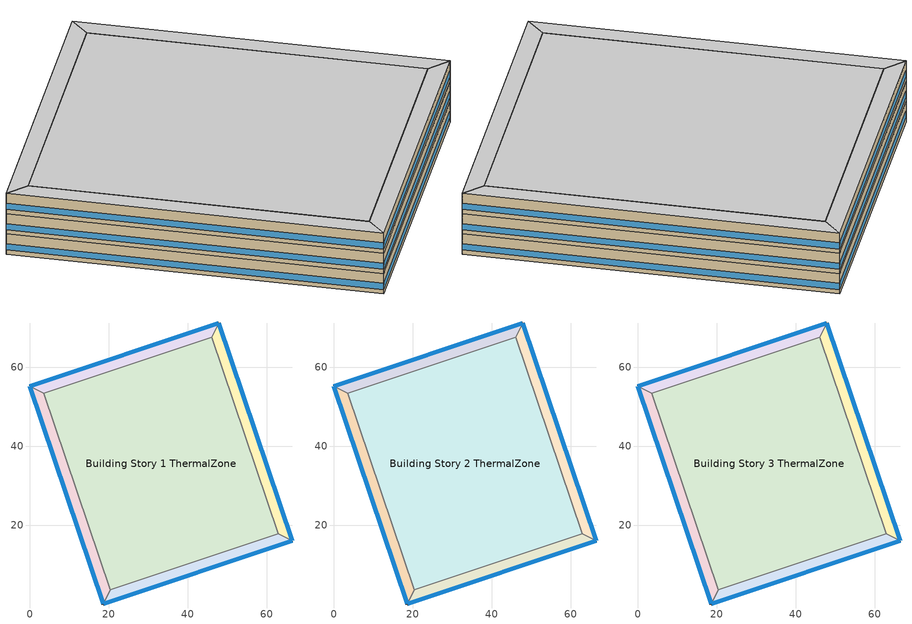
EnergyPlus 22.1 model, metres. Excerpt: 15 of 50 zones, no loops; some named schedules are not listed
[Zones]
Building Story 1 ThermalZone
 floor ground (Typical Insulated Carpeted 8in Slab Floor): 62.87,17.83 20.43,3.58 3.58,53.37 46.03,67.61 z0
 wall adiabatic (LargeHotel Interior Wall): 20.43,3.58 62.87,17.83 46.03,67.61 3.58,53.37 20.43,3.58 z0:3.6
 ceiling adiabatic (LargeHotel Interior Floor): 46.03,67.61 3.58,53.37 20.43,3.58 62.87,17.83 z3.6
Building Story 1 ThermalZone 1
 floor ground (Typical Insulated Carpeted 8in Slab Floor): 66.46,16.05 18.65,0 20.43,3.58 62.87,17.83 z0
 wall outside (Typical Insulated Exterior Mass Wall R-12.5): 18.65,0 66.46,16.05 z0:3.6
 wall adiabatic (LargeHotel Interior Wall): 66.46,16.05 62.87,17.83 20.43,3.58 18.65,0 z0:3.6
 window (U 0.48 SHGC 0.40 Dbl Ref-D Clr 6mm/13mm): 18.67,0.01 66.43,16.04 z0.76:1.84
 ceiling adiabatic (LargeHotel Interior Ceiling): 62.87,17.83 20.43,3.58 18.65,0 66.46,16.05 z3.6
Building Story 1 ThermalZone 2
 floor ground (Typical Insulated Carpeted 8in Slab Floor): 18.65,0 0,55.14 3.58,53.37 20.43,3.58 z0
 wall outside (Typical Insulated Exterior Mass Wall R-12.5): 0,55.14 18.65,0 z0:3.6
 wall adiabatic (LargeHotel Interior Wall): 18.65,0 20.43,3.58 3.58,53.37 0,55.14 z0:3.6
 window (U 0.48 SHGC 0.40 Dbl Ref-D Clr 6mm/13mm): 0.01,55.12 18.64,0.02 z0.76:1.84
 ceiling adiabatic (LargeHotel Interior Ceiling): 20.43,3.58 3.58,53.37 0,55.14 18.65,0 z3.6
Building Story 1 ThermalZone 3
 floor ground (Typical Insulated Carpeted 8in Slab Floor): 0,55.14 47.81,71.19 46.03,67.61 3.58,53.37 z0
 wall outside (Typical Insulated Exterior Mass Wall R-12.5): 47.81,71.19 0,55.14 z0:3.6
 wall adiabatic (LargeHotel Interior Wall): 0,55.14 3.58,53.37 46.03,67.61 47.81,71.19 z0:3.6
 window (U 0.48 SHGC 0.40 Dbl Ref-D Clr 6mm/13mm): 47.78,71.19 0.02,55.15 z0.76:1.84
 ceiling adiabatic (LargeHotel Interior Ceiling): 3.58,53.37 46.03,67.61 47.81,71.19 0,55.14 z3.6
Building Story 1 ThermalZone 4
 floor ground (Typical Insulated Carpeted 8in Slab Floor): 47.81,71.19 66.46,16.05 62.87,17.83 46.03,67.61 z0
 wall outside (Typical Insulated Exterior Mass Wall R-12.5): 66.46,16.05 47.81,71.19 z0:3.6
 wall adiabatic (LargeHotel Interior Wall): 47.81,71.19 46.03,67.61 62.87,17.83 66.46,16.05 z0:3.6
 window (U 0.48 SHGC 0.40 Dbl Ref-D Clr 6mm/13mm): 66.45,16.08 47.82,71.17 z0.76:1.84
 ceiling adiabatic (LargeHotel Interior Ceiling): 46.03,67.61 62.87,17.83 66.46,16.05 47.81,71.19 z3.6
Building Story 2 ThermalZone
 floor adiabatic (LargeHotel Interior Floor): 62.87,17.83 20.43,3.58 3.58,53.37 46.03,67.61 z3.6
 wall adiabatic (LargeHotel Interior Wall): 20.43,3.58 62.87,17.83 46.03,67.61 3.58,53.37 20.43,3.58 z3.6:7.2
 ceiling adiabatic (LargeHotel Interior Ceiling): 46.03,67.61 3.58,53.37 20.43,3.58 62.87,17.83 z7.2
Building Story 2 ThermalZone 1
 floor adiabatic (LargeHotel Interior Ceiling): 66.46,16.05 18.65,0 20.43,3.58 62.87,17.83 z3.6
 wall outside (Typical Insulated Exterior Mass Wall R-12.5): 18.65,0 66.46,16.05 z3.6:7.2
 wall adiabatic (LargeHotel Interior Wall): 66.46,16.05 62.87,17.83 20.43,3.58 18.65,0 z3.6:7.2
 window (U 0.48 SHGC 0.40 Dbl Ref-D Clr 6mm/13mm): 18.67,0.01 66.43,16.04 z4.36:5.44
 ceiling adiabatic (LargeHotel Interior Ceiling): 62.87,17.83 20.43,3.58 18.65,0 66.46,16.05 z7.2
Building Story 2 ThermalZone 2
 floor adiabatic (LargeHotel Interior Ceiling): 18.65,0 0,55.14 3.58,53.37 20.43,3.58 z3.6
 wall outside (Typical Insulated Exterior Mass Wall R-12.5): 0,55.14 18.65,0 z3.6:7.2
 wall adiabatic (LargeHotel Interior Wall): 18.65,0 20.43,3.58 3.58,53.37 0,55.14 z3.6:7.2
 window (U 0.48 SHGC 0.40 Dbl Ref-D Clr 6mm/13mm): 0.01,55.12 18.64,0.02 z4.36:5.44
 ceiling adiabatic (LargeHotel Interior Ceiling): 20.43,3.58 3.58,53.37 0,55.14 18.65,0 z7.2
Building Story 2 ThermalZone 3
 floor adiabatic (LargeHotel Interior Ceiling): 0,55.14 47.81,71.19 46.03,67.61 3.58,53.37 z3.6
 wall outside (Typical Insulated Exterior Mass Wall R-12.5): 47.81,71.19 0,55.14 z3.6:7.2
 wall adiabatic (LargeHotel Interior Wall): 0,55.14 3.58,53.37 46.03,67.61 47.81,71.19 z3.6:7.2
 window (U 0.48 SHGC 0.40 Dbl Ref-D Clr 6mm/13mm): 47.78,71.19 0.02,55.15 z4.36:5.44
 ceiling adiabatic (LargeHotel Interior Ceiling): 3.58,53.37 46.03,67.61 47.81,71.19 0,55.14 z7.2
Building Story 2 ThermalZone 4
 floor adiabatic (LargeHotel Interior Ceiling): 47.81,71.19 66.46,16.05 62.87,17.83 46.03,67.61 z3.6
 wall outside (Typical Insulated Exterior Mass Wall R-12.5): 66.46,16.05 47.81,71.19 z3.6:7.2
 wall adiabatic (LargeHotel Interior Wall): 47.81,71.19 46.03,67.61 62.87,17.83 66.46,16.05 z3.6:7.2
 window (U 0.48 SHGC 0.40 Dbl Ref-D Clr 6mm/13mm): 66.45,16.08 47.82,71.17 z4.36:5.44
 ceiling adiabatic (LargeHotel Interior Ceiling): 46.03,67.61 62.87,17.83 66.46,16.05 47.81,71.19 z7.2
Building Story 3 ThermalZone
 floor adiabatic (LargeHotel Interior Ceiling): 62.87,17.83 20.43,3.58 3.58,53.37 46.03,67.61 z7.2
 wall adiabatic (LargeHotel Interior Wall): 20.43,3.58 62.87,17.83 46.03,67.61 3.58,53.37 20.43,3.58 z7.2:10.8
 ceiling adiabatic (LargeHotel Interior Ceiling): 46.03,67.61 3.58,53.37 20.43,3.58 62.87,17.83 z10.8
Building Story 3 ThermalZone 1
 floor adiabatic (LargeHotel Interior Ceiling): 66.46,16.05 18.65,0 20.43,3.58 62.87,17.83 z7.2
 wall outside (Typical Insulated Exterior Mass Wall R-12.5): 18.65,0 66.46,16.05 z7.2:10.8
 wall adiabatic (LargeHotel Interior Wall): 66.46,16.05 62.87,17.83 20.43,3.58 18.65,0 z7.2:10.8
 window (U 0.48 SHGC 0.40 Dbl Ref-D Clr 6mm/13mm): 18.67,0.01 66.43,16.04 z7.96:9.04
 ceiling adiabatic (LargeHotel Interior Ceiling): 62.87,17.83 20.43,3.58 18.65,0 66.46,16.05 z10.8
Building Story 3 ThermalZone 2
 floor adiabatic (LargeHotel Interior Ceiling): 18.65,0 0,55.14 3.58,53.37 20.43,3.58 z7.2
 wall outside (Typical Insulated Exterior Mass Wall R-12.5): 0,55.14 18.65,0 z7.2:10.8
 wall adiabatic (LargeHotel Interior Wall): 18.65,0 20.43,3.58 3.58,53.37 0,55.14 z7.2:10.8
 window (U 0.48 SHGC 0.40 Dbl Ref-D Clr 6mm/13mm): 0.01,55.12 18.64,0.02 z7.96:9.04
 ceiling adiabatic (LargeHotel Interior Floor): 20.43,3.58 3.58,53.37 0,55.14 18.65,0 z10.8
Building Story 3 ThermalZone 3
 floor adiabatic (LargeHotel Interior Ceiling): 0,55.14 47.81,71.19 46.03,67.61 3.58,53.37 z7.2
 wall outside (Typical Insulated Exterior Mass Wall R-12.5): 47.81,71.19 0,55.14 z7.2:10.8
 wall adiabatic (LargeHotel Interior Wall): 0,55.14 3.58,53.37 46.03,67.61 47.81,71.19 z7.2:10.8
 window (U 0.48 SHGC 0.40 Dbl Ref-D Clr 6mm/13mm): 47.78,71.19 0.02,55.15 z7.96:9.04
 ceiling adiabatic (LargeHotel Interior Floor): 3.58,53.37 46.03,67.61 47.81,71.19 0,55.14 z10.8
Building Story 3 ThermalZone 4
 floor adiabatic (LargeHotel Interior Ceiling): 47.81,71.19 66.46,16.05 62.87,17.83 46.03,67.61 z7.2
 wall outside (Typical Insulated Exterior Mass Wall R-12.5): 66.46,16.05 47.81,71.19 z7.2:10.8
 wall adiabatic (LargeHotel Interior Wall): 47.81,71.19 46.03,67.61 62.87,17.83 66.46,16.05 z7.2:10.8
 window (U 0.48 SHGC 0.40 Dbl Ref-D Clr 6mm/13mm): 66.45,16.08 47.82,71.17 z7.96:9.04
 ceiling adiabatic (LargeHotel Interior Floor): 46.03,67.61 62.87,17.83 66.46,16.05 47.81,71.19 z10.8
[Building]
Hotel 1: Terrain=City
[Site:Location]
Buffalo Niagara Intl Ap_NY_USA: Latitude {deg}=42.8197; Longitude {deg}=-78.8497; Time Zone {hr}=-5; Elevation {m}=215
[Site:GroundTemperature:FCfactorMethod]
January Ground Temperature {C}=7.4; February Ground Temperature {C}=-0; March Ground Temperature {C}=-7.6; April Ground Temperature {C}=-12.6; May Ground Temperature {C}=-7.7; June Ground Temperature {C}=0.3; July Ground Temperature {C}=7; August Ground Temperature {C}=14.2; September Ground Temperature {C}=19.2; October Ground Temperature {C}=20.9; November Ground Temperature {C}=20; December Ground Temperature {C}=15.4
[Site:WaterMainsTemperature]
Calculation Method=Correlation; Annual Average Outdoor Air Temperature {C}=8.96667; Maximum Difference In Monthly Average Outdoor Air Temperatures {deltaC}=26.2
[SizingPeriod:DesignDay] Day of Month=21; Dry-Bulb Temperature Range Modifier Type=DefaultMultipliers; Humidity Condition Type=Wetbulb; Barometric Pressure {Pa}=98769; Rain Indicator=No; Snow Indicator=No; Daylight Saving Time Indicator=No; Begin Environment Reset Mode=FullResetAtBeginEnvironment
Name | Month | Day Type | Maximum Dry-Bulb Temperature {C} | Daily Dry-Bulb Temperature Range {deltaC} | Wetbulb or DewPoint at Maximum Dry-Bulb {C} | Wind Speed {m/s} | Wind Direction {deg} | Solar Model Indicator | ASHRAE Clear Sky Optical Depth for Beam Irradiance (taub) | ASHRAE Clear Sky Optical Depth for Diffuse Irradiance (taud) | Sky Clearness
Buffalo Niagara Intl Ap Ann Clg .4% Condns DB=>MWB 1 | 7 | SummerDesignDay | 30.3 | 9.3 | 21.8 | 5.7 | 240 | ASHRAETau | 0.462 | 2.001
Buffalo Niagara Intl Ap Ann Clg .4% Condns WB=>MDB 1 | 7 | SummerDesignDay | 27.8 | 9.3 | 23.8 | 5.7 | 240 | ASHRAETau | 0.462 | 2.001
Buffalo Niagara Intl Ap Ann Htg 99.6% Condns DB 1 | 1 | WinterDesignDay | -16.3 | 0 | -16.3 | 5.1 | 270 | ASHRAEClearSky |  |  | 0
[Material] Thermal Absorptance=0.9
Name | Roughness | Thickness {m} | Conductivity {W/m-K} | Density {kg/m3} | Specific Heat {J/kg-K} | Solar Absorptance | Visible Absorptance
1/2IN Gypsum | Smooth | 0.0127 | 0.16 | 784.9 | 830 | 0.4 | 0.4
100mm Normalweight concrete floor | MediumRough | 0.1016 | 2.31045 | 2322 | 832.557 | 0.7 | 0.7
1IN Stucco | Smooth | 0.0253 | 0.6918 | 1858 | 837 | 0.7 | 0.92
8 in. Normalweight Concrete Floor | MediumRough | 0.2032 | 2.31 | 2322 | 832 | 0.7 | 0.7
8IN CONCRETE HW RefBldg | Rough | 0.2032 | 1.311 | 2240 | 836.8 | 0.7 | 0.7
G01 13mm gypsum board | Smooth | 0.0127 | 0.160031 | 800.001 | 1090.73 | 0.7 | 0.5
Std Wood 6inch 1; Std Wood 6inch 2 | MediumSmooth | 0.15 | 0.12 | 540 | 1210 | 0.7 | 0.7
[Material:NoMass] Roughness=Smooth; Thermal Absorptance=0.9; Solar Absorptance=0.7
Name | Thermal Resistance {m2-K/W} | Visible Absorptance
CP02 CARPET PAD; Typical Carpet Pad | 0.21648 | 0.8
Nonres_Floor_Insulation | 2.88292 | 0.7
Typical Insulation R-10.11 | 1.78074 | 0.7
[WindowMaterial:Gas]
AIR 13MM: Gas Type=Air; Thickness {m}=0.0127
[WindowMaterial:Glazing] Optical Data Type=SpectralAverage; Thickness {m}=0.006; Infrared Transmittance at Normal Incidence=0; Front Side Infrared Hemispherical Emissivity=0.84; Conductivity {W/m-K}=0.9; Dirt Correction Factor for Solar and Visible Transmittance=1; Solar Diffusing=No
Name | Solar Transmittance at Normal Incidence | Front Side Solar Reflectance at Normal Incidence | Back Side Solar Reflectance at Normal Incidence | Visible Transmittance at Normal Incidence | Front Side Visible Reflectance at Normal Incidence | Back Side Visible Reflectance at Normal Incidence | Back Side Infrared Hemispherical Emissivity
CLEAR 6MM | 0.775 | 0.071 | 0.071 | 0.881 | 0.08 | 0.08 | 0.84
REF D CLEAR 6MM | 0.429 | 0.308 | 0.379 | 0.334 | 0.453 | 0.505 | 0.82
[Construction]
InteriorFurnishings 1: Std Wood 6inch 1
InteriorFurnishings 2: Std Wood 6inch 2
LargeHotel Interior Ceiling: CP02 CARPET PAD, 100mm Normalweight concrete floor, Nonres_Floor_Insulation, G01 13mm gypsum board
LargeHotel Interior Floor: G01 13mm gypsum board, Nonres_Floor_Insulation, 100mm Normalweight concrete floor, CP02 CARPET PAD
LargeHotel Interior Wall: G01 13mm gypsum board, G01 13mm gypsum board
Typical Insulated Carpeted 8in Slab Floor: 8 in. Normalweight Concrete Floor, Typical Carpet Pad
Typical Insulated Exterior Mass Wall R-12.5: 1IN Stucco, 8IN CONCRETE HW RefBldg, Typical Insulation R-10.11, 1/2IN Gypsum
U 0.48 SHGC 0.40 Dbl Ref-D Clr 6mm/13mm: REF D CLEAR 6MM, AIR 13MM, CLEAR 6MM
[Zone] Multiplier=1; Part of Total Floor Area=Yes
Building Story 1 ThermalZone; Building Story 1 ThermalZone 1; Building Story 1 ThermalZone 2; Building Story 1 ThermalZone 3; Building Story 1 ThermalZone 4; Building Story 2 ThermalZone; Building Story 2 ThermalZone 1; Building Story 2 ThermalZone 2; Building Story 2 ThermalZone 3; Building Story 2 ThermalZone 4; Building Story 3 ThermalZone; Building Story 3 ThermalZone 1; Building Story 3 ThermalZone 2; Building Story 3 ThermalZone 3; Building Story 3 ThermalZone 4
[InternalMass]
Name | Construction | Zone or ZoneList | Surface Area {m2}
Building Story 1 Space Mass | InteriorFurnishings 2 | Building Story 1 ThermalZone | 4706.21
Building Story 1 Space 1 Mass | InteriorFurnishings 2 | Building Story 1 ThermalZone 1 | 269.283
Building Story 1 Space 2 Mass | InteriorFurnishings 2 | Building Story 1 ThermalZone 2 | 313.295
Building Story 1 Space 3 Mass | InteriorFurnishings 2 | Building Story 1 ThermalZone 3 | 269.281
Building Story 1 Space 4 Mass | InteriorFurnishings 2 | Building Story 1 ThermalZone 4 | 313.295
Building Story 2 Space Mass | InteriorFurnishings 2 | Building Story 2 ThermalZone | 4706.21
Building Story 2 Space 1 Mass | InteriorFurnishings 2 | Building Story 2 ThermalZone 1 | 269.283
Building Story 2 Space 2 Mass | InteriorFurnishings 2 | Building Story 2 ThermalZone 2 | 313.295
Building Story 2 Space 3 Mass | InteriorFurnishings 2 | Building Story 2 ThermalZone 3 | 269.281
Building Story 2 Space 4 Mass | InteriorFurnishings 2 | Building Story 2 ThermalZone 4 | 313.295
Building Story 3 Space Mass | InteriorFurnishings 2 | Building Story 3 ThermalZone | 4706.21
Building Story 3 Space 1 Mass | InteriorFurnishings 2 | Building Story 3 ThermalZone 1 | 269.283
Building Story 3 Space 2 Mass | InteriorFurnishings 2 | Building Story 3 ThermalZone 2 | 313.295
Building Story 3 Space 3 Mass | InteriorFurnishings 2 | Building Story 3 ThermalZone 3 | 269.281
Building Story 3 Space 4 Mass | InteriorFurnishings 2 | Building Story 3 ThermalZone 4 | 313.295
Building Story 1 Space LargeHotel Banquet A  - Story Ground Mass; Building Story 1 Space LargeHotel Banquet C  - Story Ground Mass | InteriorFurnishings 1 | Building Story 1 ThermalZone | 154.862
Building Story 1 Space 2 LargeHotel Banquet A  - Story Ground Mass; Building Story 1 Space 2 LargeHotel Banquet C  - Story Ground Mass | InteriorFurnishings 1 | Building Story 1 ThermalZone 2 | 10.3092
Building Story 1 Space 3 LargeHotel Banquet A  - Story Ground Mass; Building Story 1 Space 3 LargeHotel Banquet C  - Story Ground Mass | InteriorFurnishings 1 | Building Story 1 ThermalZone 3 | 8.86093
Building Story 1 Space 1 LargeHotel Banquet A  - Story Ground Mass; Building Story 1 Space 1 LargeHotel Banquet C  - Story Ground Mass | InteriorFurnishings 1 | Building Story 1 ThermalZone 1 | 8.86097
Building Story 1 Space 4 LargeHotel Banquet A  - Story Ground Mass; Building Story 1 Space 4 LargeHotel Banquet C  - Story Ground Mass | InteriorFurnishings 1 | Building Story 1 ThermalZone 4 | 10.3092
Building Story 1 Space LargeHotel Banquet B  - Story Ground Mass | InteriorFurnishings 1 | Building Story 1 ThermalZone | 503.147
Building Story 1 Space 2 LargeHotel Banquet B  - Story Ground Mass | InteriorFurnishings 1 | Building Story 1 ThermalZone 2 | 33.4948
Building Story 1 Space 3 LargeHotel Banquet B  - Story Ground Mass | InteriorFurnishings 1 | Building Story 1 ThermalZone 3 | 28.7892
Building Story 1 Space 1 LargeHotel Banquet B  - Story Ground Mass | InteriorFurnishings 1 | Building Story 1 ThermalZone 1 | 28.7894
Building Story 1 Space 4 LargeHotel Banquet B  - Story Ground Mass | InteriorFurnishings 1 | Building Story 1 ThermalZone 4 | 33.4947
Building Story 1 Space LargeHotel Cafe A  - Story Ground Mass; Building Story 1 Space LargeHotel Cafe C  - Story Ground Mass | InteriorFurnishings 1 | Building Story 1 ThermalZone | 146.781
Building Story 1 Space 2 LargeHotel Cafe A  - Story Ground Mass; Building Story 1 Space 2 LargeHotel Cafe C  - Story Ground Mass | InteriorFurnishings 1 | Building Story 1 ThermalZone 2 | 9.77132
Building Story 1 Space 3 LargeHotel Cafe A  - Story Ground Mass; Building Story 1 Space 3 LargeHotel Cafe C  - Story Ground Mass | InteriorFurnishings 1 | Building Story 1 ThermalZone 3 | 8.39858
Building Story 1 Space 1 LargeHotel Cafe A  - Story Ground Mass; Building Story 1 Space 1 LargeHotel Cafe C  - Story Ground Mass | InteriorFurnishings 1 | Building Story 1 ThermalZone 1 | 8.39862
Building Story 1 Space 4 LargeHotel Cafe A  - Story Ground Mass; Building Story 1 Space 4 LargeHotel Cafe C  - Story Ground Mass | InteriorFurnishings 1 | Building Story 1 ThermalZone 4 | 9.77131
Building Story 1 Space LargeHotel Cafe A end_a - Story Ground Mass; Building Story 1 Space LargeHotel Cafe C end_a - Story Ground Mass; Building Story 1 Space LargeHotel Mechanical A end_b - Story Ground Mass; Building Story 1 Space LargeHotel Mechanical C end_b - Story Ground Mass | InteriorFurnishings 1 | Building Story 1 ThermalZone | 33.4925
Building Story 1 Space 2 LargeHotel Cafe A end_a - Story Ground Mass; Building Story 1 Space 2 LargeHotel Cafe C end_a - Story Ground Mass; Building Story 1 Space 2 LargeHotel Mechanical A end_b - Story Ground Mass; Building Story 1 Space 2 LargeHotel Mechanical C end_b - Story Ground Mass | InteriorFurnishings 1 | Building Story 1 ThermalZone 2 | 2.22961
Building Story 1 Space 3 LargeHotel Cafe A end_a - Story Ground Mass; Building Story 1 Space 3 LargeHotel Cafe C end_a - Story Ground Mass; Building Story 1 Space 3 LargeHotel Mechanical A end_b - Story Ground Mass; Building Story 1 Space 3 LargeHotel Mechanical C end_b - Story Ground Mass | InteriorFurnishings 1 | Building Story 1 ThermalZone 3 | 1.91638
Building Story 1 Space 1 LargeHotel Cafe A end_a - Story Ground Mass; Building Story 1 Space 1 LargeHotel Cafe C end_a - Story Ground Mass; Building Story 1 Space 1 LargeHotel Mechanical A end_b - Story Ground Mass; Building Story 1 Space 1 LargeHotel Mechanical C end_b - Story Ground Mass | InteriorFurnishings 1 | Building Story 1 ThermalZone 1 | 1.91639
Building Story 1 Space 4 LargeHotel Cafe A end_a - Story Ground Mass; Building Story 1 Space 4 LargeHotel Cafe C end_a - Story Ground Mass; Building Story 1 Space 4 LargeHotel Mechanical A end_b - Story Ground Mass; Building Story 1 Space 4 LargeHotel Mechanical C end_b - Story Ground Mass | InteriorFurnishings 1 | Building Story 1 ThermalZone 4 | 2.22961
Building Story 1 Space LargeHotel Cafe B  - Story Ground Mass | InteriorFurnishings 1 | Building Story 1 ThermalZone | 476.894
Building Story 1 Space 2 LargeHotel Cafe B  - Story Ground Mass | InteriorFurnishings 1 | Building Story 1 ThermalZone 2 | 31.7471
Building Story 1 Space 3 LargeHotel Cafe B  - Story Ground Mass | InteriorFurnishings 1 | Building Story 1 ThermalZone 3 | 27.2871
Building Story 1 Space 1 LargeHotel Cafe B  - Story Ground Mass | InteriorFurnishings 1 | Building Story 1 ThermalZone 1 | 27.2872
Building Story 1 Space 4 LargeHotel Cafe B  - Story Ground Mass | InteriorFurnishings 1 | Building Story 1 ThermalZone 4 | 31.747
Building Story 1 Space LargeHotel Cafe B end_a - Story Ground Mass; Building Story 1 Space LargeHotel Mechanical B end_b - Story Ground Mass | InteriorFurnishings 1 | Building Story 1 ThermalZone | 108.817
Building Story 1 Space 2 LargeHotel Cafe B end_a - Story Ground Mass; Building Story 1 Space 2 LargeHotel Mechanical B end_b - Story Ground Mass | InteriorFurnishings 1 | Building Story 1 ThermalZone 2 | 7.24402
Building Story 1 Space 3 LargeHotel Cafe B end_a - Story Ground Mass; Building Story 1 Space 3 LargeHotel Mechanical B end_b - Story Ground Mass | InteriorFurnishings 1 | Building Story 1 ThermalZone 3 | 6.22634
Building Story 1 Space 1 LargeHotel Cafe B end_a - Story Ground Mass; Building Story 1 Space 1 LargeHotel Mechanical B end_b - Story Ground Mass | InteriorFurnishings 1 | Building Story 1 ThermalZone 1 | 6.22637
Building Story 1 Space 4 LargeHotel Cafe B end_a - Story Ground Mass; Building Story 1 Space 4 LargeHotel Mechanical B end_b - Story Ground Mass | InteriorFurnishings 1 | Building Story 1 ThermalZone 4 | 7.24401
Building Story 1 Space LargeHotel Kitchen A  - Story Ground Mass; Building Story 1 Space LargeHotel Kitchen C  - Story Ground Mass | InteriorFurnishings 1 | Building Story 1 ThermalZone | 98.8248
Building Story 1 Space 2 LargeHotel Kitchen A  - Story Ground Mass; Building Story 1 Space 2 LargeHotel Kitchen C  - Story Ground Mass | InteriorFurnishings 1 | Building Story 1 ThermalZone 2 | 6.57882
Building Story 1 Space 3 LargeHotel Kitchen A  - Story Ground Mass; Building Story 1 Space 3 LargeHotel Kitchen C  - Story Ground Mass | InteriorFurnishings 1 | Building Story 1 ThermalZone 3 | 5.65459
Building Story 1 Space 1 LargeHotel Kitchen A  - Story Ground Mass; Building Story 1 Space 1 LargeHotel Kitchen C  - Story Ground Mass | InteriorFurnishings 1 | Building Story 1 ThermalZone 1 | 5.65462
Building Story 1 Space 4 LargeHotel Kitchen A  - Story Ground Mass; Building Story 1 Space 4 LargeHotel Kitchen C  - Story Ground Mass | InteriorFurnishings 1 | Building Story 1 ThermalZone 4 | 6.57882
Building Story 1 Space LargeHotel Kitchen B  - Story Ground Mass | InteriorFurnishings 1 | Building Story 1 ThermalZone | 321.082
Building Story 1 Space 2 LargeHotel Kitchen B  - Story Ground Mass | InteriorFurnishings 1 | Building Story 1 ThermalZone 2 | 21.3746
Building Story 1 Space 3 LargeHotel Kitchen B  - Story Ground Mass | InteriorFurnishings 1 | Building Story 1 ThermalZone 3 | 18.3718
Building Story 1 Space 1 LargeHotel Kitchen B  - Story Ground Mass | InteriorFurnishings 1 | Building Story 1 ThermalZone 1 | 18.3719
Building Story 1 Space 4 LargeHotel Kitchen B  - Story Ground Mass | InteriorFurnishings 1 | Building Story 1 ThermalZone 4 | 21.3746
Building Story 1 Space LargeHotel Laundry A  - Story Ground Mass; Building Story 1 Space LargeHotel Laundry C  - Story Ground Mass | InteriorFurnishings 1 | Building Story 1 ThermalZone | 74.9331
Building Story 1 Space 2 LargeHotel Laundry A  - Story Ground Mass; Building Story 1 Space 2 LargeHotel Laundry C  - Story Ground Mass | InteriorFurnishings 1 | Building Story 1 ThermalZone 2 | 4.98834
Building Story 1 Space 3 LargeHotel Laundry A  - Story Ground Mass; Building Story 1 Space 3 LargeHotel Laundry C  - Story Ground Mass | InteriorFurnishings 1 | Building Story 1 ThermalZone 3 | 4.28755
Building Story 1 Space 1 LargeHotel Laundry A  - Story Ground Mass; Building Story 1 Space 1 LargeHotel Laundry C  - Story Ground Mass | InteriorFurnishings 1 | Building Story 1 ThermalZone 1 | 4.28757
Building Story 1 Space 4 LargeHotel Laundry A  - Story Ground Mass; Building Story 1 Space 4 LargeHotel Laundry C  - Story Ground Mass | InteriorFurnishings 1 | Building Story 1 ThermalZone 4 | 4.98833
Building Story 1 Space LargeHotel Laundry B  - Story Ground Mass | InteriorFurnishings 1 | Building Story 1 ThermalZone | 243.458
Building Story 1 Space 2 LargeHotel Laundry B  - Story Ground Mass | InteriorFurnishings 1 | Building Story 1 ThermalZone 2 | 16.2071
Building Story 1 Space 3 LargeHotel Laundry B  - Story Ground Mass | InteriorFurnishings 1 | Building Story 1 ThermalZone 3 | 13.9303
Building Story 1 Space 1 LargeHotel Laundry B  - Story Ground Mass | InteriorFurnishings 1 | Building Story 1 ThermalZone 1 | 13.9303
Building Story 1 Space 4 LargeHotel Laundry B  - Story Ground Mass | InteriorFurnishings 1 | Building Story 1 ThermalZone 4 | 16.2071
Building Story 1 Space LargeHotel Mechanical A  - Story Ground Mass; Building Story 1 Space LargeHotel Mechanical C  - Story Ground Mass | InteriorFurnishings 1 | Building Story 1 ThermalZone | 123.976
Building Story 1 Space 2 LargeHotel Mechanical A  - Story Ground Mass; Building Story 1 Space 2 LargeHotel Mechanical C  - Story Ground Mass | InteriorFurnishings 1 | Building Story 1 ThermalZone 2 | 8.25313
Building Story 1 Space 3 LargeHotel Mechanical A  - Story Ground Mass; Building Story 1 Space 3 LargeHotel Mechanical C  - Story Ground Mass | InteriorFurnishings 1 | Building Story 1 ThermalZone 3 | 7.09368
Building Story 1 Space 1 LargeHotel Mechanical A  - Story Ground Mass; Building Story 1 Space 1 LargeHotel Mechanical C  - Story Ground Mass | InteriorFurnishings 1 | Building Story 1 ThermalZone 1 | 7.09371
Building Story 1 Space 4 LargeHotel Mechanical A  - Story Ground Mass; Building Story 1 Space 4 LargeHotel Mechanical C  - Story Ground Mass | InteriorFurnishings 1 | Building Story 1 ThermalZone 4 | 8.25312
Building Story 1 Space LargeHotel Mechanical B  - Story Ground Mass | InteriorFurnishings 1 | Building Story 1 ThermalZone | 402.798
Building Story 1 Space 2 LargeHotel Mechanical B  - Story Ground Mass | InteriorFurnishings 1 | Building Story 1 ThermalZone 2 | 26.8145
Building Story 1 Space 3 LargeHotel Mechanical B  - Story Ground Mass | InteriorFurnishings 1 | Building Story 1 ThermalZone 3 | 23.0474
Building Story 1 Space 1 LargeHotel Mechanical B  - Story Ground Mass | InteriorFurnishings 1 | Building Story 1 ThermalZone 1 | 23.0475
Building Story 1 Space 4 LargeHotel Mechanical B  - Story Ground Mass | InteriorFurnishings 1 | Building Story 1 ThermalZone 4 | 26.8144
Building Story 1 Space LargeHotel Retail A  - Story Ground Mass; Building Story 1 Space LargeHotel Retail C  - Story Ground Mass | InteriorFurnishings 1 | Building Story 1 ThermalZone | 139.006
Building Story 1 Space 2 LargeHotel Retail A  - Story Ground Mass; Building Story 1 Space 2 LargeHotel Retail C  - Story Ground Mass | InteriorFurnishings 1 | Building Story 1 ThermalZone 2 | 9.25373
Building Story 1 Space 3 LargeHotel Retail A  - Story Ground Mass; Building Story 1 Space 3 LargeHotel Retail C  - Story Ground Mass | InteriorFurnishings 1 | Building Story 1 ThermalZone 3 | 7.95371
Building Story 1 Space 1 LargeHotel Retail A  - Story Ground Mass; Building Story 1 Space 1 LargeHotel Retail C  - Story Ground Mass | InteriorFurnishings 1 | Building Story 1 ThermalZone 1 | 7.95375
Building Story 1 Space 4 LargeHotel Retail A  - Story Ground Mass; Building Story 1 Space 4 LargeHotel Retail C  - Story Ground Mass | InteriorFurnishings 1 | Building Story 1 ThermalZone 4 | 9.25372
Building Story 1 Space LargeHotel Retail B  - Story Ground Mass | InteriorFurnishings 1 | Building Story 1 ThermalZone | 451.632
Building Story 1 Space 2 LargeHotel Retail B  - Story Ground Mass | InteriorFurnishings 1 | Building Story 1 ThermalZone 2 | 30.0654
Building Story 1 Space 3 LargeHotel Retail B  - Story Ground Mass | InteriorFurnishings 1 | Building Story 1 ThermalZone 3 | 25.8416
Building Story 1 Space 1 LargeHotel Retail B  - Story Ground Mass | InteriorFurnishings 1 | Building Story 1 ThermalZone 1 | 25.8418
Building Story 1 Space 4 LargeHotel Retail B  - Story Ground Mass | InteriorFurnishings 1 | Building Story 1 ThermalZone 4 | 30.0654
Building Story 1 Space LargeHotel Storage A  - Story Ground Mass; Building Story 1 Space LargeHotel Storage C  - Story Ground Mass | InteriorFurnishings 1 | Building Story 1 ThermalZone | 91.2229
Building Story 1 Space 2 LargeHotel Storage A  - Story Ground Mass; Building Story 1 Space 2 LargeHotel Storage C  - Story Ground Mass | InteriorFurnishings 1 | Building Story 1 ThermalZone 2 | 6.07276
Building Story 1 Space 3 LargeHotel Storage A  - Story Ground Mass; Building Story 1 Space 3 LargeHotel Storage C  - Story Ground Mass | InteriorFurnishings 1 | Building Story 1 ThermalZone 3 | 5.21962
Building Story 1 Space 1 LargeHotel Storage A  - Story Ground Mass; Building Story 1 Space 1 LargeHotel Storage C  - Story Ground Mass | InteriorFurnishings 1 | Building Story 1 ThermalZone 1 | 5.21965
Building Story 1 Space 4 LargeHotel Storage A  - Story Ground Mass; Building Story 1 Space 4 LargeHotel Storage C  - Story Ground Mass | InteriorFurnishings 1 | Building Story 1 ThermalZone 4 | 6.07275
Building Story 1 Space LargeHotel Storage B  - Story Ground Mass | InteriorFurnishings 1 | Building Story 1 ThermalZone | 296.384
Building Story 1 Space 2 LargeHotel Storage B  - Story Ground Mass | InteriorFurnishings 1 | Building Story 1 ThermalZone 2 | 19.7304
Building Story 1 Space 3 LargeHotel Storage B  - Story Ground Mass | InteriorFurnishings 1 | Building Story 1 ThermalZone 3 | 16.9586
Building Story 1 Space 1 LargeHotel Storage B  - Story Ground Mass | InteriorFurnishings 1 | Building Story 1 ThermalZone 1 | 16.9587
Building Story 1 Space 4 LargeHotel Storage B  - Story Ground Mass | InteriorFurnishings 1 | Building Story 1 ThermalZone 4 | 19.7304
Building Story 2 Space LargeHotel Banquet A  - Story Mid Mass; Building Story 2 Space LargeHotel Banquet C  - Story Mid Mass | InteriorFurnishings 1 | Building Story 2 ThermalZone | 446.948
Building Story 2 Space 1 LargeHotel Banquet A  - Story Mid Mass; Building Story 2 Space 1 LargeHotel Banquet C  - Story Mid Mass | InteriorFurnishings 1 | Building Story 2 ThermalZone 1 | 25.5737
Building Story 2 Space 2 LargeHotel Banquet A  - Story Mid Mass; Building Story 2 Space 2 LargeHotel Banquet C  - Story Mid Mass | InteriorFurnishings 1 | Building Story 2 ThermalZone 2 | 29.7536
Building Story 2 Space 4 LargeHotel Banquet A  - Story Mid Mass; Building Story 2 Space 4 LargeHotel Banquet C  - Story Mid Mass | InteriorFurnishings 1 | Building Story 2 ThermalZone 4 | 29.7536
Building Story 2 Space 3 LargeHotel Banquet A  - Story Mid Mass; Building Story 2 Space 3 LargeHotel Banquet C  - Story Mid Mass | InteriorFurnishings 1 | Building Story 2 ThermalZone 3 | 25.5736
Building Story 2 Space LargeHotel Banquet A end_a - Story Mid Mass; Building Story 2 Space LargeHotel Banquet C end_a - Story Mid Mass; Building Story 2 Space LargeHotel Lobby A end_b - Story Mid Mass; Building Story 2 Space LargeHotel Lobby C end_b - Story Mid Mass | InteriorFurnishings 1 | Building Story 2 ThermalZone | 33.4925
Building Story 2 Space 1 LargeHotel Banquet A end_a - Story Mid Mass; Building Story 2 Space 1 LargeHotel Banquet C end_a - Story Mid Mass; Building Story 2 Space 1 LargeHotel Lobby A end_b - Story Mid Mass; Building Story 2 Space 1 LargeHotel Lobby C end_b - Story Mid Mass | InteriorFurnishings 1 | Building Story 2 ThermalZone 1 | 1.91639
Building Story 2 Space 2 LargeHotel Banquet A end_a - Story Mid Mass; Building Story 2 Space 2 LargeHotel Banquet C end_a - Story Mid Mass; Building Story 2 Space 2 LargeHotel Lobby A end_b - Story Mid Mass; Building Story 2 Space 2 LargeHotel Lobby C end_b - Story Mid Mass | InteriorFurnishings 1 | Building Story 2 ThermalZone 2 | 2.22961
Building Story 2 Space 4 LargeHotel Banquet A end_a - Story Mid Mass; Building Story 2 Space 4 LargeHotel Banquet C end_a - Story Mid Mass; Building Story 2 Space 4 LargeHotel Lobby A end_b - Story Mid Mass; Building Story 2 Space 4 LargeHotel Lobby C end_b - Story Mid Mass | InteriorFurnishings 1 | Building Story 2 ThermalZone 4 | 2.22961
Building Story 2 Space 3 LargeHotel Banquet A end_a - Story Mid Mass; Building Story 2 Space 3 LargeHotel Banquet C end_a - Story Mid Mass; Building Story 2 Space 3 LargeHotel Lobby A end_b - Story Mid Mass; Building Story 2 Space 3 LargeHotel Lobby C end_b - Story Mid Mass | InteriorFurnishings 1 | Building Story 2 ThermalZone 3 | 1.91638
Building Story 2 Space LargeHotel Banquet B  - Story Mid Mass | InteriorFurnishings 1 | Building Story 2 ThermalZone | 1452.14
Building Story 2 Space 1 LargeHotel Banquet B  - Story Mid Mass | InteriorFurnishings 1 | Building Story 2 ThermalZone 1 | 83.0893
Building Story 2 Space 2 LargeHotel Banquet B  - Story Mid Mass | InteriorFurnishings 1 | Building Story 2 ThermalZone 2 | 96.6696
Building Story 2 Space 4 LargeHotel Banquet B  - Story Mid Mass | InteriorFurnishings 1 | Building Story 2 ThermalZone 4 | 96.6695
Building Story 2 Space 3 LargeHotel Banquet B  - Story Mid Mass | InteriorFurnishings 1 | Building Story 2 ThermalZone 3 | 83.0889
Building Story 2 Space LargeHotel Banquet B end_a - Story Mid Mass; Building Story 2 Space LargeHotel Lobby B end_b - Story Mid Mass | InteriorFurnishings 1 | Building Story 2 ThermalZone | 108.817
Building Story 2 Space 1 LargeHotel Banquet B end_a - Story Mid Mass; Building Story 2 Space 1 LargeHotel Lobby B end_b - Story Mid Mass | InteriorFurnishings 1 | Building Story 2 ThermalZone 1 | 6.22637
Building Story 2 Space 2 LargeHotel Banquet B end_a - Story Mid Mass; Building Story 2 Space 2 LargeHotel Lobby B end_b - Story Mid Mass | InteriorFurnishings 1 | Building Story 2 ThermalZone 2 | 7.24402
Building Story 2 Space 4 LargeHotel Banquet B end_a - Story Mid Mass; Building Story 2 Space 4 LargeHotel Lobby B end_b - Story Mid Mass | InteriorFurnishings 1 | Building Story 2 ThermalZone 4 | 7.24401
Building Story 2 Space 3 LargeHotel Banquet B end_a - Story Mid Mass; Building Story 2 Space 3 LargeHotel Lobby B end_b - Story Mid Mass | InteriorFurnishings 1 | Building Story 2 ThermalZone 3 | 6.22634
Building Story 2 Space LargeHotel Lobby A  - Story Mid Mass; Building Story 2 Space LargeHotel Lobby C  - Story Mid Mass | InteriorFurnishings 1 | Building Story 2 ThermalZone | 382.658
Building Story 2 Space 1 LargeHotel Lobby A  - Story Mid Mass; Building Story 2 Space 1 LargeHotel Lobby C  - Story Mid Mass | InteriorFurnishings 1 | Building Story 2 ThermalZone 1 | 21.8951
Building Story 2 Space 2 LargeHotel Lobby A  - Story Mid Mass; Building Story 2 Space 2 LargeHotel Lobby C  - Story Mid Mass | InteriorFurnishings 1 | Building Story 2 ThermalZone 2 | 25.4737
Building Story 2 Space 4 LargeHotel Lobby A  - Story Mid Mass; Building Story 2 Space 4 LargeHotel Lobby C  - Story Mid Mass | InteriorFurnishings 1 | Building Story 2 ThermalZone 4 | 25.4737
Building Story 2 Space 3 LargeHotel Lobby A  - Story Mid Mass; Building Story 2 Space 3 LargeHotel Lobby C  - Story Mid Mass | InteriorFurnishings 1 | Building Story 2 ThermalZone 3 | 21.895
Building Story 2 Space LargeHotel Lobby B  - Story Mid Mass | InteriorFurnishings 1 | Building Story 2 ThermalZone | 1243.26
Building Story 2 Space 1 LargeHotel Lobby B  - Story Mid Mass | InteriorFurnishings 1 | Building Story 2 ThermalZone 1 | 71.1374
Building Story 2 Space 2 LargeHotel Lobby B  - Story Mid Mass | InteriorFurnishings 1 | Building Story 2 ThermalZone 2 | 82.7643
Building Story 2 Space 4 LargeHotel Lobby B  - Story Mid Mass | InteriorFurnishings 1 | Building Story 2 ThermalZone 4 | 82.7642
Building Story 2 Space 3 LargeHotel Lobby B  - Story Mid Mass | InteriorFurnishings 1 | Building Story 2 ThermalZone 3 | 71.1371
Building Story 3 Space LargeHotel Corridor B  - Story Mid2 Mass | InteriorFurnishings 1 | Building Story 3 ThermalZone | 42.3297
Building Story 3 Space 1 LargeHotel Corridor B  - Story Mid2 Mass | InteriorFurnishings 1 | Building Story 3 ThermalZone 1 | 2.42205
Building Story 3 Space 2 LargeHotel Corridor B  - Story Mid2 Mass | InteriorFurnishings 1 | Building Story 3 ThermalZone 2 | 2.81791
Building Story 3 Space 3 LargeHotel Corridor B  - Story Mid2 Mass | InteriorFurnishings 1 | Building Story 3 ThermalZone 3 | 2.42203
Building Story 3 Space 4 LargeHotel Corridor B  - Story Mid2 Mass | InteriorFurnishings 1 | Building Story 3 ThermalZone 4 | 2.81791
Building Story 3 Space LargeHotel Corridor B end_b - Story Mid2 Mass | InteriorFurnishings 1 | Building Story 3 ThermalZone | 52.3038
Building Story 3 Space 1 LargeHotel Corridor B end_b - Story Mid2 Mass | InteriorFurnishings 1 | Building Story 3 ThermalZone 1 | 2.99275
Building Story 3 Space 2 LargeHotel Corridor B end_b - Story Mid2 Mass | InteriorFurnishings 1 | Building Story 3 ThermalZone 2 | 3.48189
Building Story 3 Space 3 LargeHotel Corridor B end_b - Story Mid2 Mass | InteriorFurnishings 1 | Building Story 3 ThermalZone 3 | 2.99273
Building Story 3 Space 4 LargeHotel Corridor B end_b - Story Mid2 Mass | InteriorFurnishings 1 | Building Story 3 ThermalZone 4 | 3.48189
Building Story 3 Space LargeHotel GuestRoom A  - Story Mid2 Mass; Building Story 3 Space LargeHotel GuestRoom C  - Story Mid2 Mass | InteriorFurnishings 1 | Building Story 3 ThermalZone | 49.9739
Building Story 3 Space 1 LargeHotel GuestRoom A  - Story Mid2 Mass; Building Story 3 Space 1 LargeHotel GuestRoom C  - Story Mid2 Mass | InteriorFurnishings 1 | Building Story 3 ThermalZone 1 | 2.85944
Building Story 3 Space 2 LargeHotel GuestRoom A  - Story Mid2 Mass; Building Story 3 Space 2 LargeHotel GuestRoom C  - Story Mid2 Mass | InteriorFurnishings 1 | Building Story 3 ThermalZone 2 | 3.32679
Building Story 3 Space 3 LargeHotel GuestRoom A  - Story Mid2 Mass; Building Story 3 Space 3 LargeHotel GuestRoom C  - Story Mid2 Mass | InteriorFurnishings 1 | Building Story 3 ThermalZone 3 | 2.85942
Building Story 3 Space 4 LargeHotel GuestRoom A  - Story Mid2 Mass; Building Story 3 Space 4 LargeHotel GuestRoom C  - Story Mid2 Mass | InteriorFurnishings 1 | Building Story 3 ThermalZone 4 | 3.32679
Building Story 3 Space LargeHotel GuestRoom A end_b - Story Mid2 Mass; Building Story 3 Space LargeHotel GuestRoom C end_b - Story Mid2 Mass | InteriorFurnishings 1 | Building Story 3 ThermalZone | 61.7492
Building Story 3 Space 1 LargeHotel GuestRoom A end_b - Story Mid2 Mass; Building Story 3 Space 1 LargeHotel GuestRoom C end_b - Story Mid2 Mass | InteriorFurnishings 1 | Building Story 3 ThermalZone 1 | 3.5332
Building Story 3 Space 2 LargeHotel GuestRoom A end_b - Story Mid2 Mass; Building Story 3 Space 2 LargeHotel GuestRoom C end_b - Story Mid2 Mass | InteriorFurnishings 1 | Building Story 3 ThermalZone 2 | 4.11068
Building Story 3 Space 3 LargeHotel GuestRoom A end_b - Story Mid2 Mass; Building Story 3 Space 3 LargeHotel GuestRoom C end_b - Story Mid2 Mass | InteriorFurnishings 1 | Building Story 3 ThermalZone 3 | 3.53318
Building Story 3 Space 4 LargeHotel GuestRoom A end_b - Story Mid2 Mass; Building Story 3 Space 4 LargeHotel GuestRoom C end_b - Story Mid2 Mass | InteriorFurnishings 1 | Building Story 3 ThermalZone 4 | 4.11067
Building Story 3 Space LargeHotel Lobby A  - Story Mid2 Mass; Building Story 3 Space LargeHotel Lobby C  - Story Mid2 Mass | InteriorFurnishings 1 | Building Story 3 ThermalZone | 802.5
Building Story 3 Space 1 LargeHotel Lobby A  - Story Mid2 Mass; Building Story 3 Space 1 LargeHotel Lobby C  - Story Mid2 Mass | InteriorFurnishings 1 | Building Story 3 ThermalZone 1 | 45.9179
Building Story 3 Space 2 LargeHotel Lobby A  - Story Mid2 Mass; Building Story 3 Space 2 LargeHotel Lobby C  - Story Mid2 Mass | InteriorFurnishings 1 | Building Story 3 ThermalZone 2 | 53.4229
Building Story 3 Space 3 LargeHotel Lobby A  - Story Mid2 Mass; Building Story 3 Space 3 LargeHotel Lobby C  - Story Mid2 Mass | InteriorFurnishings 1 | Building Story 3 ThermalZone 3 | 45.9177
Building Story 3 Space 4 LargeHotel Lobby A  - Story Mid2 Mass; Building Story 3 Space 4 LargeHotel Lobby C  - Story Mid2 Mass | InteriorFurnishings 1 | Building Story 3 ThermalZone 4 | 53.4228
Building Story 3 Space LargeHotel Lobby A end_a - Story Mid2 Mass; Building Story 3 Space LargeHotel Lobby C end_a - Story Mid2 Mass | InteriorFurnishings 1 | Building Story 3 ThermalZone | 33.4925
Building Story 3 Space 1 LargeHotel Lobby A end_a - Story Mid2 Mass; Building Story 3 Space 1 LargeHotel Lobby C end_a - Story Mid2 Mass | InteriorFurnishings 1 | Building Story 3 ThermalZone 1 | 1.91639
Building Story 3 Space 2 LargeHotel Lobby A end_a - Story Mid2 Mass; Building Story 3 Space 2 LargeHotel Lobby C end_a - Story Mid2 Mass | InteriorFurnishings 1 | Building Story 3 ThermalZone 2 | 2.22961
Building Story 3 Space 3 LargeHotel Lobby A end_a - Story Mid2 Mass; Building Story 3 Space 3 LargeHotel Lobby C end_a - Story Mid2 Mass | InteriorFurnishings 1 | Building Story 3 ThermalZone 3 | 1.91638
Building Story 3 Space 4 LargeHotel Lobby A end_a - Story Mid2 Mass; Building Story 3 Space 4 LargeHotel Lobby C end_a - Story Mid2 Mass | InteriorFurnishings 1 | Building Story 3 ThermalZone 4 | 2.22961
Building Story 3 Space LargeHotel Lobby B  - Story Mid2 Mass | InteriorFurnishings 1 | Building Story 3 ThermalZone | 2607.33
Building Story 3 Space 1 LargeHotel Lobby B  - Story Mid2 Mass | InteriorFurnishings 1 | Building Story 3 ThermalZone 1 | 149.188
Building Story 3 Space 2 LargeHotel Lobby B  - Story Mid2 Mass | InteriorFurnishings 1 | Building Story 3 ThermalZone 2 | 173.571
Building Story 3 Space 3 LargeHotel Lobby B  - Story Mid2 Mass | InteriorFurnishings 1 | Building Story 3 ThermalZone 3 | 149.187
Building Story 3 Space 4 LargeHotel Lobby B  - Story Mid2 Mass | InteriorFurnishings 1 | Building Story 3 ThermalZone 4 | 173.571
Building Story 3 Space LargeHotel Lobby B end_a - Story Mid2 Mass | InteriorFurnishings 1 | Building Story 3 ThermalZone | 108.817
Building Story 3 Space 1 LargeHotel Lobby B end_a - Story Mid2 Mass | InteriorFurnishings 1 | Building Story 3 ThermalZone 1 | 6.22637
Building Story 3 Space 2 LargeHotel Lobby B end_a - Story Mid2 Mass | InteriorFurnishings 1 | Building Story 3 ThermalZone 2 | 7.24402
Building Story 3 Space 3 LargeHotel Lobby B end_a - Story Mid2 Mass | InteriorFurnishings 1 | Building Story 3 ThermalZone 3 | 6.22634
Building Story 3 Space 4 LargeHotel Lobby B end_a - Story Mid2 Mass | InteriorFurnishings 1 | Building Story 3 ThermalZone 4 | 7.24401
[Daylighting:Controls] Lighting Control Type=Stepped; Minimum Input Power Fraction for Continuous or ContinuousOff Dimming Control=0.3; Minimum Light Output Fraction for Continuous or ContinuousOff Dimming Control=0.2; Number of Stepped Control Steps=3; Probability Lighting will be Reset When Needed in Manual Stepped Control=1; Glare Calculation Azimuth Angle of View Direction Clockwise from Zone y-Axis {deg}=-0; Maximum Allowable Discomfort Glare Index=22
Name | Zone or Space | Glare Calculation Daylighting Reference Point | Daylighting Reference Point Name 1 | Fraction of Lights Controlled by Reference Point 1 | Illuminance Setpoint at Reference Point 1 {lux} | Daylighting Reference Point Name 2 | Fraction of Lights Controlled by Reference Point 2 | Illuminance Setpoint at Reference Point 2 {lux}
Building Story 1 ThermalZone 1 DaylightingControls | Building Story 1 ThermalZone 1 | Building Story 1 Space 1 Daylt Sensor 1 | Building Story 1 Space 1 Daylt Sensor 1 | 0.665 | 215 | Building Story 1 Space 1 Daylt Sensor 2 | 0.334 | 215
Building Story 1 ThermalZone 2 DaylightingControls | Building Story 1 ThermalZone 2 | Building Story 1 Space 2 Daylt Sensor 1 | Building Story 1 Space 2 Daylt Sensor 1 | 0.663 | 215 | Building Story 1 Space 2 Daylt Sensor 2 | 0.336 | 215
Building Story 1 ThermalZone 3 DaylightingControls | Building Story 1 ThermalZone 3 | Building Story 1 Space 3 Daylt Sensor 1 | Building Story 1 Space 3 Daylt Sensor 1 | 0.665 | 215 | Building Story 1 Space 3 Daylt Sensor 2 | 0.334 | 215
Building Story 1 ThermalZone 4 DaylightingControls | Building Story 1 ThermalZone 4 | Building Story 1 Space 4 Daylt Sensor 1 | Building Story 1 Space 4 Daylt Sensor 1 | 0.663 | 215 | Building Story 1 Space 4 Daylt Sensor 2 | 0.336 | 215
Building Story 2 ThermalZone 1 DaylightingControls | Building Story 2 ThermalZone 1 | Building Story 2 Space 1 Daylt Sensor 1 | Building Story 2 Space 1 Daylt Sensor 1 | 0.665 | 215 | Building Story 2 Space 1 Daylt Sensor 2 | 0.334 | 215
Building Story 2 ThermalZone 2 DaylightingControls | Building Story 2 ThermalZone 2 | Building Story 2 Space 2 Daylt Sensor 1 | Building Story 2 Space 2 Daylt Sensor 1 | 0.663 | 215 | Building Story 2 Space 2 Daylt Sensor 2 | 0.336 | 215
Building Story 2 ThermalZone 3 DaylightingControls | Building Story 2 ThermalZone 3 | Building Story 2 Space 3 Daylt Sensor 1 | Building Story 2 Space 3 Daylt Sensor 1 | 0.665 | 215 | Building Story 2 Space 3 Daylt Sensor 2 | 0.334 | 215
Building Story 2 ThermalZone 4 DaylightingControls | Building Story 2 ThermalZone 4 | Building Story 2 Space 4 Daylt Sensor 1 | Building Story 2 Space 4 Daylt Sensor 1 | 0.663 | 215 | Building Story 2 Space 4 Daylt Sensor 2 | 0.336 | 215
Building Story 3 ThermalZone 1 DaylightingControls | Building Story 3 ThermalZone 1 | Building Story 3 Space 1 Daylt Sensor 1 | Building Story 3 Space 1 Daylt Sensor 1 | 0.665 | 269 | Building Story 3 Space 1 Daylt Sensor 2 | 0.334 | 269
Building Story 3 ThermalZone 2 DaylightingControls | Building Story 3 ThermalZone 2 | Building Story 3 Space 2 Daylt Sensor 1 | Building Story 3 Space 2 Daylt Sensor 1 | 0.663 | 269 | Building Story 3 Space 2 Daylt Sensor 2 | 0.336 | 269
Building Story 3 ThermalZone 3 DaylightingControls | Building Story 3 ThermalZone 3 | Building Story 3 Space 3 Daylt Sensor 1 | Building Story 3 Space 3 Daylt Sensor 1 | 0.665 | 269 | Building Story 3 Space 3 Daylt Sensor 2 | 0.334 | 269
Building Story 3 ThermalZone 4 DaylightingControls | Building Story 3 ThermalZone 4 | Building Story 3 Space 4 Daylt Sensor 1 | Building Story 3 Space 4 Daylt Sensor 1 | 0.663 | 269 | Building Story 3 Space 4 Daylt Sensor 2 | 0.336 | 269
[AvailabilityManager:NightCycle] Applicability Schedule=Always On Discrete; Control Type=CycleOnAny; Thermostat Tolerance {deltaC}=1.9999; Cycling Run Time Control Type=Thermostat; Cycling Run Time {s}=1800
Name | Fan Schedule
Availability Manager Night Cycle 1 | 5 Zone PVAV Occ Sch
Availability Manager Night Cycle 2 | 5 Zone PVAV 1 Occ Sch
Availability Manager Night Cycle 3 | 5 Zone PVAV 2 Occ Sch
[AvailabilityManager:Scheduled] Schedule=Always On Discrete
5 Zone PVAV OA System Availability Manager; 5 Zone PVAV 1 OA System Availability Manager; 5 Zone PVAV 2 OA System Availability Manager
[Exterior:Lights] Control Option=AstronomicalClock
Name | Schedule | Design Level {W}
Building Facades | Schedule Ruleset 1 | 1440.85
Entry Canopies | Schedule Ruleset 2 | 648
Main Entries | Schedule Ruleset 2 | 1517.57
Other Doors | Schedule Ruleset 2 | 574.147
Parking Areas and Drives | Schedule Ruleset 2 | 22728.9
[EnergyManagementSystem:Sensor]
Name | Output:Variable or Output:Meter Index Key | Output:Variable or Output:Meter
Ele_Sen | Whole Building | Facility Total Purchased Electricity Energy
Fut_Sen | NYSTc 2030 Future Hourly Emissions Sch | Schedule Value
His_Sen | New York 2019 Historical Hourly Emissions Sch | Schedule Value
Mains_Water_Temp_Sen | Environment | Site Mains Water Temperature
OAT; OAT_1; OAT_2 | Environment | Site Outdoor Air Drybulb Temperature
[EnergyManagementSystem:Actuator] Actuated Component Control Type=Schedule Value
Name | Actuated Component Unique | Actuated Component Type
Mains_Water_Temp_Act | Mains Water Temperature | Schedule:Constant
SYS5ZonePVAV1ClgSch0; SYS5ZonePVAV2ClgSch0; SYS5ZonePVAVClgSch0 | HotelLarge CLGSETP_SCH | Schedule:Year
SYS5ZonePVAV1HtgSch0; SYS5ZonePVAV2HtgSch0; SYS5ZonePVAVHtgSch0 | HotelLarge HTGSETP_SCH | Schedule:Year
[EnergyManagementSystem:Program]
Emissions_Calc_Prgm: SET fut_hr_val = Fut_Sen; SET his_hr_val = His_Sen; SET fut_yr_val = 92; SET his_yr_val = 583; SET elec = Ele_Sen; SET conv = 1000000 * 60 * 60; SET conv_kg_mt = 0.001; SET fut_hr = (fut_hr_val * elec / conv) * conv_kg_mt; SET his_hr = (his_hr_val * elec / conv) * conv_kg_mt; SET fut_yr = (fut_yr_val * elec / conv) * conv_kg_mt; SET his_yr = (his_yr_val * elec / conv) * conv_kg_mt; SET fut_hr_intensity = fut_hr * 1000 / 315996.83310952113; SET his_hr_intensity = his_hr * 1000 / 315996.83310952113; SET fut_yr_intensity = fut_yr * 1000 / 315996.83310952113; SET his_yr_intensity = his_yr * 1000 / 315996.83310952113
Mains_Water_Prg: SET Mains_Water_Temp_Act = Mains_Water_Temp_Sen
SYS5ZonePVAV1OptimumStartProg0: IF DaylightSavings==0 && DayOfWeek>1 && Hour==5 && OAT_1<23.9 && OAT_1>1.7; SET SYS5ZonePVAV1ClgSch0 = 29.4; SET SYS5ZonePVAV1HtgSch0 = 15.6; ELSEIF DaylightSavings==0 && DayOfWeek==1 && Hour==7 && OAT_1<23.9 && OAT_1>1.7; SET SYS5ZonePVAV1ClgSch0 = 29.4; SET SYS5ZonePVAV1HtgSch0 = 15.6; ELSEIF DaylightSavings==1 && DayOfWeek>1 && Hour==4 && OAT_1<23.9 && OAT_1>1.7; SET SYS5ZonePVAV1ClgSch0 = 29.4; SET SYS5ZonePVAV1HtgSch0 = 15.6; ELSEIF DaylightSavings==1 && DayOfWeek==1 && Hour==6 && OAT_1<23.9 && OAT_1>1.7; SET SYS5ZonePVAV1ClgSch0 = 29.4; SET SYS5ZonePVAV1HtgSch0 = 15.6; ELSE; SET SYS5ZonePVAV1ClgSch0 = NULL; SET SYS5ZonePVAV1HtgSch0 = NULL; ENDIF
SYS5ZonePVAV2OptimumStartProg0: IF DaylightSavings==0 && DayOfWeek>1 && Hour==5 && OAT_2<23.9 && OAT_2>1.7; SET SYS5ZonePVAV2ClgSch0 = 29.4; SET SYS5ZonePVAV2HtgSch0 = 15.6; ELSEIF DaylightSavings==0 && DayOfWeek==1 && Hour==7 && OAT_2<23.9 && OAT_2>1.7; SET SYS5ZonePVAV2ClgSch0 = 29.4; SET SYS5ZonePVAV2HtgSch0 = 15.6; ELSEIF DaylightSavings==1 && DayOfWeek>1 && Hour==4 && OAT_2<23.9 && OAT_2>1.7; SET SYS5ZonePVAV2ClgSch0 = 29.4; SET SYS5ZonePVAV2HtgSch0 = 15.6; ELSEIF DaylightSavings==1 && DayOfWeek==1 && Hour==6 && OAT_2<23.9 && OAT_2>1.7; SET SYS5ZonePVAV2ClgSch0 = 29.4; SET SYS5ZonePVAV2HtgSch0 = 15.6; ELSE; SET SYS5ZonePVAV2ClgSch0 = NULL; SET SYS5ZonePVAV2HtgSch0 = NULL; ENDIF
SYS5ZonePVAVOptimumStartProg0: IF DaylightSavings==0 && DayOfWeek>1 && Hour==5 && OAT<23.9 && OAT>1.7; SET SYS5ZonePVAVClgSch0 = 29.4; SET SYS5ZonePVAVHtgSch0 = 15.6; ELSEIF DaylightSavings==0 && DayOfWeek==1 && Hour==7 && OAT<23.9 && OAT>1.7; SET SYS5ZonePVAVClgSch0 = 29.4; SET SYS5ZonePVAVHtgSch0 = 15.6; ELSEIF DaylightSavings==1 && DayOfWeek>1 && Hour==4 && OAT<23.9 && OAT>1.7; SET SYS5ZonePVAVClgSch0 = 29.4; SET SYS5ZonePVAVHtgSch0 = 15.6; ELSEIF DaylightSavings==1 && DayOfWeek==1 && Hour==6 && OAT<23.9 && OAT>1.7; SET SYS5ZonePVAVClgSch0 = 29.4; SET SYS5ZonePVAVHtgSch0 = 15.6; ELSE; SET SYS5ZonePVAVClgSch0 = NULL; SET SYS5ZonePVAVHtgSch0 = NULL; ENDIF
[EnergyManagementSystem:ProgramCallingManager]
Emissions Calc Prgm: EndOfSystemTimestepBeforeHVACReporting; Emissions_Calc_Prgm
Mains_Water_Prg_Mgr: BeginTimestepBeforePredictor; Mains_Water_Prg
SYS5ZonePVAV1OptimumStartCallingManager0: BeginTimestepBeforePredictor; SYS5ZonePVAV1OptimumStartProg0
SYS5ZonePVAV2OptimumStartCallingManager0: BeginTimestepBeforePredictor; SYS5ZonePVAV2OptimumStartProg0
SYS5ZonePVAVOptimumStartCallingManager0: BeginTimestepBeforePredictor; SYS5ZonePVAVOptimumStartProg0
[EnergyManagementSystem:OutputVariable] Type of Data in Variable=Summed; Update Frequency=SystemTimestep; EMS Program or Subroutine=Emissions_Calc_Prgm
Name | EMS Variable | Units
Future_Annual_Electricity_Emissions | fut_yr | mt
Future_Annual_Electricity_Emissions_Intensity | fut_yr_intensity | kg/ft2
Future_Hourly_Electricity_Emissions | fut_hr | mt
Future_Hourly_Electricity_Emissions_Intensity | fut_hr_intensity | kg/ft2
Historical_Annual_Electricity_Emissions | his_yr | mt
Historical_Annual_Electricity_Emissions_Intensity | his_yr_intensity | kg/ft2
Historical_Hourly_Electricity_Emissions | his_hr | mt
Historical_Hourly_Electricity_Emissions_Intensity | his_hr_intensity | kg/ft2
[Schedule:Day:Interval]
Schedule Day 29: No, 06:00, 0, 24:00, 1
Schedule Day 30: No, 06:00, 0.7, 24:00, 1
[Schedule:Week:Daily]
5 Zone PVAV Occ Sch Week Rule - Jan1-Dec31: 5 Zone PVAV Occ Sch Default, 5 Zone PVAV Occ Sch Default, 5 Zone PVAV Occ Sch Default, 5 Zone PVAV Occ Sch Default, 5 Zone PVAV Occ Sch Default, 5 Zone PVAV Occ Sch Default, 5 Zone PVAV Occ Sch Default, 5 Zone PVAV Occ Sch Default, 5 Zone PVAV Occ Sch Summer Design Day, 5 Zone PVAV Occ Sch Winter Design Day, 5 Zone PVAV Occ Sch Default, 5 Zone PVAV Occ Sch Default
5 Zone PVAV 1 Occ Sch Week Rule - Jan1-Dec31: 5 Zone PVAV 1 Occ Sch Default, 5 Zone PVAV 1 Occ Sch Default, 5 Zone PVAV 1 Occ Sch Default, 5 Zone PVAV 1 Occ Sch Default, 5 Zone PVAV 1 Occ Sch Default, 5 Zone PVAV 1 Occ Sch Default, 5 Zone PVAV 1 Occ Sch Default, 5 Zone PVAV 1 Occ Sch Default, 5 Zone PVAV 1 Occ Sch Summer Design Day, 5 Zone PVAV 1 Occ Sch Winter Design Day, 5 Zone PVAV 1 Occ Sch Default, 5 Zone PVAV 1 Occ Sch Default
5 Zone PVAV 2 Occ Sch Week Rule - Jan1-Dec31: 5 Zone PVAV 2 Occ Sch Default, 5 Zone PVAV 2 Occ Sch Default, 5 Zone PVAV 2 Occ Sch Default, 5 Zone PVAV 2 Occ Sch Default, 5 Zone PVAV 2 Occ Sch Default, 5 Zone PVAV 2 Occ Sch Default, 5 Zone PVAV 2 Occ Sch Default, 5 Zone PVAV 2 Occ Sch Default, 5 Zone PVAV 2 Occ Sch Summer Design Day, 5 Zone PVAV 2 Occ Sch Winter Design Day, 5 Zone PVAV 2 Occ Sch Default, 5 Zone PVAV 2 Occ Sch Default
Schedule Ruleset 1 Week Rule - Jan1-Dec31: Schedule Day 29, Schedule Day 29, Schedule Day 29, Schedule Day 29, Schedule Day 29, Schedule Day 29, Schedule Day 29, Schedule Day 29, Schedule Day 29, Schedule Day 29, Schedule Day 29, Schedule Day 29
Schedule Ruleset 2 Week Rule - Jan1-Dec31: Schedule Day 30, Schedule Day 30, Schedule Day 30, Schedule Day 30, Schedule Day 30, Schedule Day 30, Schedule Day 30, Schedule Day 30, Schedule Day 30, Schedule Day 30, Schedule Day 30, Schedule Day 30
[Schedule:Year]
HotelLarge HTGSETP_SCH: HotelLarge HTGSETP_SCH Week Rule - Jan1-Dec31, 1, 1, 12, 31
HotelLarge CLGSETP_SCH: HotelLarge CLGSETP_SCH Week Rule - Jan1-Dec31, 1, 1, 12, 31
5 Zone PVAV Occ Sch: 5 Zone PVAV Occ Sch Week Rule - Jan1-Dec31, 1, 1, 12, 31
5 Zone PVAV 1 Occ Sch: 5 Zone PVAV 1 Occ Sch Week Rule - Jan1-Dec31, 1, 1, 12, 31
5 Zone PVAV 2 Occ Sch: 5 Zone PVAV 2 Occ Sch Week Rule - Jan1-Dec31, 1, 1, 12, 31
Schedule Ruleset 1: Schedule Ruleset 1 Week Rule - Jan1-Dec31, 1, 1, 12, 31
Schedule Ruleset 2: Schedule Ruleset 2 Week Rule - Jan1-Dec31, 1, 1, 12, 31
[Schedule:Constant]
Name | Hourly Value
Always On Discrete | 1
Mains Water Temperature | 10
[Schedule:File] Rows to Skip at Top=1; Number of Hours of Data=8760; Column Separator=Comma; Interpolate to Timestep=No; Minutes per Item=60; Adjust Schedule for Daylight Savings=Yes
Name | File | Column Number
New York 2019 Historical Hourly Emissions Sch | C:/Users/wulic/uoaddressable/run/baseline_scenario/13/generated_files/historical_hourly_co2e_2019.csv | 9
NYSTc 2030 Future Hourly Emissions Sch | C:/Users/wulic/uoaddressable/run/baseline_scenario/13/generated_files/future_hourly_co2e_2030.csv | 10
